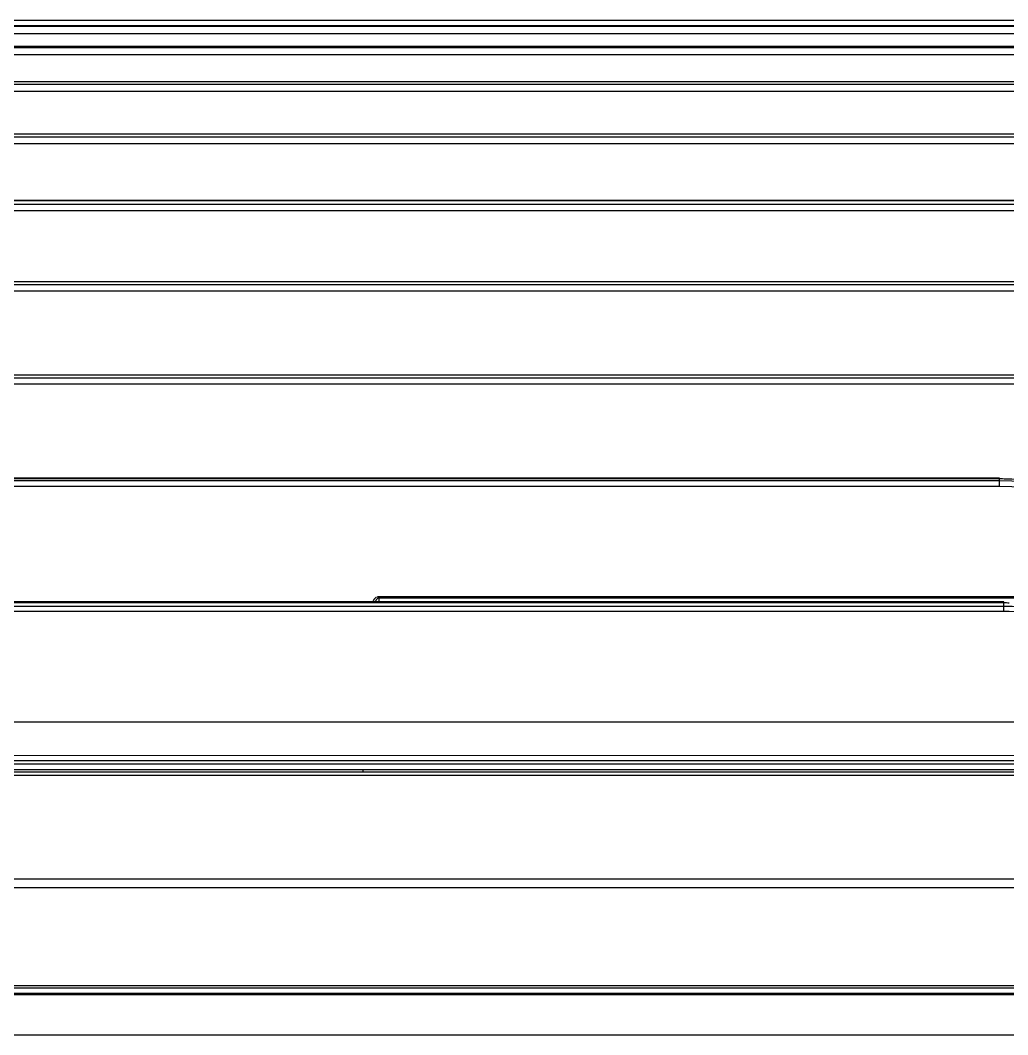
# Model space of a CAD drawing. Header units: millimetres. Extents: x 1291 to 5660, y 748 to 2981.
# Drawn here: x 2138.4 to 2260.7, y 2415.6 to 2541.1 of the extents above; entities that cross this region are included whole.
import ezdxf

# ---------------------------------------------------------------- set-up
doc = ezdxf.new("R2010")
doc.units = ezdxf.units.MM

msp = doc.modelspace()

# ---------------------------------------------------------------- linework, layer by layer
for points in [[(1372.48, 2541.11), (2274.45, 2541.11)], [(2273.45, 2540.44), (1373.48, 2540.44)], [(2272.95, 2540.34), (1373.98, 2540.34)], [(2272.95, 2539.44), (1373.98, 2539.44)], [(1373.48, 2537.93), (2273.44, 2537.93)], [(1373.98, 2537.73), (2272.95, 2537.73)], [(2272.95, 2536.83), (1373.98, 2536.83)], [(2271.84, 2533.49), (1375.09, 2533.49)], [(1375.48, 2533.2), (2271.45, 2533.2)], [(2271.45, 2532.32), (1375.48, 2532.32)], [(1377.42, 2527.05), (2269.51, 2527.05)], [(1377.42, 2526.68), (2269.51, 2526.68)], [(2268.95, 2525.83), (1377.98, 2525.83), (1377.98, 2527.08)], [(2266.4, 2518.77), (1380.52, 2518.77)], [(2265.95, 2518.8), (1380.98, 2518.8)], [(1380.98, 2518.35), (2265.95, 2518.35)], [(2265.95, 2517.53), (1380.98, 2517.53)], [(1383.65, 2508.77), (2263.47, 2508.77), (2263.64, 2508.76), (2264.13, 2508.76), (2264.45, 2508.75), (2265.1, 2508.73), (2265.75, 2508.7), (2265.75, 2507.52)], [(2265.76, 2508.31), (2264.46, 2508.35), (2263.15, 2508.37), (1383.98, 2508.37)], [(2265.75, 2507.52), (2264.45, 2507.57), (2263.15, 2507.59), (1383.99, 2507.59)], [(2265.76, 2495.85), (2265.76, 2496.98), (2264.61, 2497.07), (2263.45, 2497.13), (2262.88, 2497.15), (2262.3, 2497.17), (2262.02, 2497.17), (2261.73, 2497.18), (1385.29, 2497.18)], [(2265.75, 2496.61), (2264.6, 2496.71), (2263.45, 2496.78), (2262.3, 2496.81), (2261.14, 2496.83), (1385.98, 2496.83)], [(2265.76, 2495.87), (2264.61, 2495.97), (2263.46, 2496.03), (2262.3, 2496.08), (2261.14, 2496.09), (1385.99, 2496.09)], [(2265.76, 2482.97), (2265.76, 2484), (2264.23, 2484.15), (2262.71, 2484.26), (2261.94, 2484.3), (2261.18, 2484.32), (2260.8, 2484.34), (2260.41, 2484.34), (2260.22, 2484.34), (2260.03, 2484.35), (1387.12, 2484.35)], [(2265.76, 2483.72), (2264.23, 2483.89), (2262.71, 2484.02), (2261.18, 2484.09), (2259.64, 2484.11), (1387.48, 2484.11)], [(2265.75, 2483), (2264.24, 2483.18), (2262.71, 2483.3), (2261.18, 2483.38), (2259.64, 2483.4), (1387.48, 2483.4)], [(2259.64, 2483.4), (2259.64, 2484.44), (1387.49, 2484.44)], [(2182.08, 2469.16), (2182.08, 2469.17), (2182.11, 2469.24), (2182.14, 2469.32), (2182.16, 2469.36), (2182.18, 2469.39), (2182.2, 2469.43), (2182.23, 2469.47), (2182.28, 2469.54), (2182.34, 2469.6), (2182.37, 2469.62)], [(2182.4, 2469.66), (2182.44, 2469.68), (2182.47, 2469.71), (2182.51, 2469.73)], [(2182.67, 2469.57), (2182.64, 2469.56), (2182.61, 2469.54), (2182.59, 2469.52), (2182.57, 2469.5), (2182.55, 2469.49), (2182.54, 2469.48), (2182.53, 2469.46), (2182.52, 2469.45), (2182.5, 2469.43), (2182.48, 2469.4), (2182.46, 2469.38), (2182.45, 2469.35), (2182.44, 2469.32)], [(2182.59, 2469.76), (2182.62, 2469.78), (2182.71, 2469.79), (2182.79, 2469.8), (2294.57, 2469.8)], [(2182.76, 2469.6), (2182.73, 2469.59), (2182.7, 2469.58)], [(2182.79, 2469.6), (2182.79, 2469.8)], [(2294.17, 2461.53), (2294.19, 2461.84), (2294.2, 2462), (2294.21, 2462.32), (2294.21, 2462.47), (2294.21, 2462.8), (2294.22, 2463.11), (2294.22, 2469.6), (2182.8, 2469.6), (2182.8, 2469.16)], [(1386.54, 2469.04), (2260.5, 2469.04), (2260.67, 2469.03), (2260.85, 2469.03)], [(1386.54, 2468.62), (2260.51, 2468.62), (2260.68, 2468.61), (2260.86, 2468.61), (2261.21, 2468.59), (2261.57, 2468.58), (2261.92, 2468.55), (2262.62, 2468.49), (2262.98, 2468.45), (2263.67, 2468.37), (2264.37, 2468.27), (2265.06, 2468.17), (2265.75, 2468.05)], [(2260.2, 2469.16), (1386.93, 2469.16)], [(2260.14, 2469.16), (2260.14, 2467.94), (1386.98, 2467.94)], [(2182.42, 2469.29), (2182.4, 2469.24), (2182.37, 2469.18), (2182.37, 2469.16)], [(2265.75, 2467.36), (2265.06, 2467.48), (2264.37, 2467.59), (2264.02, 2467.64), (2263.67, 2467.69), (2263.33, 2467.73), (2262.98, 2467.77), (2262.62, 2467.81), (2262.27, 2467.84), (2261.92, 2467.87), (2261.57, 2467.9), (2260.86, 2467.93), (2260.14, 2467.94)], [(1358.91, 2454.31), (2287.81, 2454.31)], [(1354.2, 2450.24), (1354.26, 2450.24), (1354.46, 2450.22), (1354.65, 2450.21), (1354.72, 2450.2), (1354.79, 2450.2), (1354.86, 2450.2), (1354.99, 2450.19), (1355.06, 2450.19), (1355.19, 2450.18), (1355.39, 2450.18), (1355.46, 2450.17), (1355.66, 2450.17), (1355.73, 2450.16), (1356.35, 2450.15), (1356.42, 2450.14), (2291.41, 2450.17), (2291.45, 2450.17), (2291.78, 2450.18)], [(1356.12, 2449.5), (2290.81, 2449.5)], [(1356.51, 2448.41), (2290.56, 2448.4)], [(1356.56, 2449.08), (2290.37, 2449.08)], [(2180.86, 2448.1), (2180.86, 2448.4)], [(1355.87, 2448.1), (2291, 2448.1)], [(2290.82, 2447.66), (1356.36, 2447.66)], [(1858.36, 2434.87), (2118.66, 2434.87), (2147.56, 2434.88), (2302.05, 2434.88), (2302.13, 2434.88), (2302.78, 2434.89)], [(1347.96, 2433.8), (2299.21, 2433.8), (2300.54, 2433.81), (2302.26, 2433.8), (2302.31, 2433.81), (2302.84, 2433.81)], [(1338.06, 2421.65), (2309.1, 2421.65)], [(1338.47, 2420.54), (2308.46, 2420.54)], [(1338.71, 2420.69), (2308.46, 2420.69)], [(2308.4, 2421.33), (1338.76, 2421.33)], [(1338.29, 2415.57), (2308.46, 2415.57)]]:
    msp.add_lwpolyline(points)

doc.saveas('drawing.dxf')
